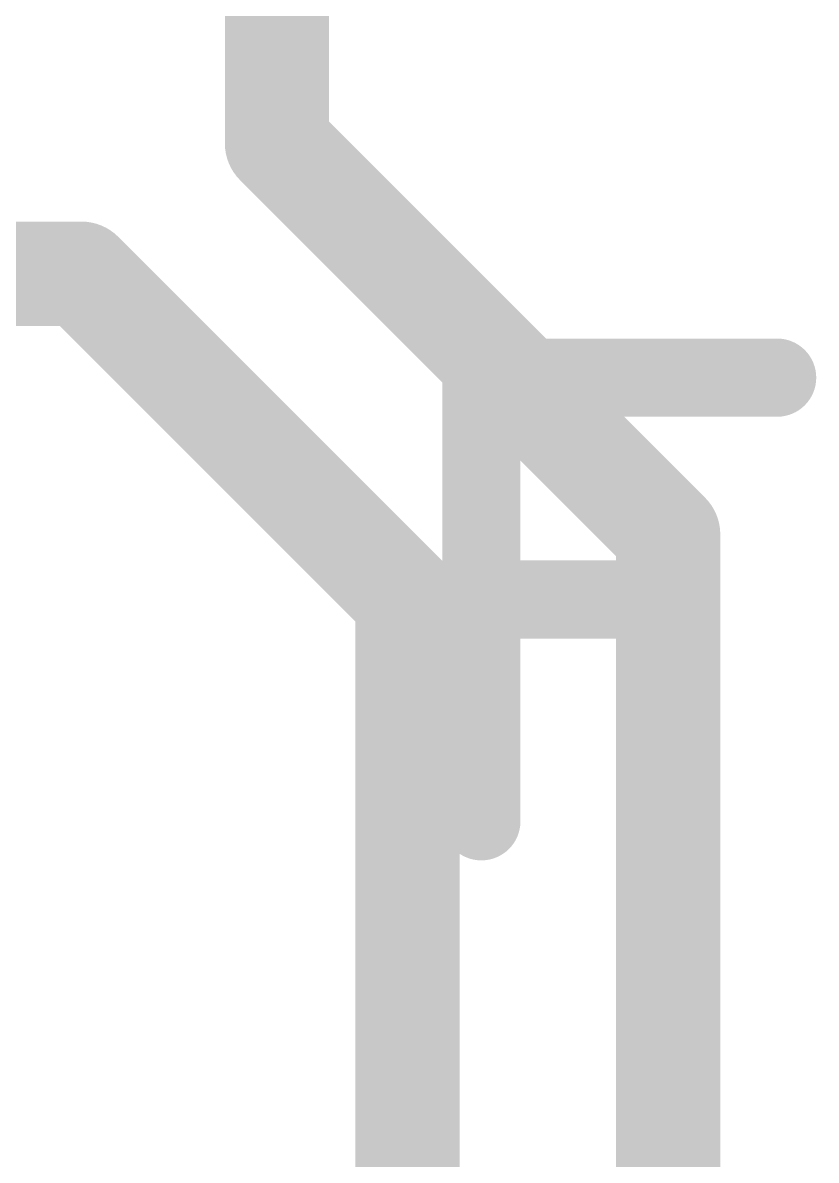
# Model space of a CAD drawing. Extents: x -2.8 to 25.5, y -2.5 to 56.
# Drawn here: x 18.301 to 19.846, y 17.958 to 20.174 of the extents above; entities that cross this region are included whole.
import ezdxf

# ---------------------------------------------------------------- set-up
doc = ezdxf.new("R2010")
doc.units = 0
doc.layers.add('1', color=12, linetype='CONTINUOUS')
doc.layers.add('21', color=41, linetype='CONTINUOUS')

msp = doc.modelspace()

# ---------------------------------------------------------------- linework, layer by layer
at = {"layer": '1', "const_width": 0.2032}
for points in [[(18.796, 19.939), (18.796, 23.241)], [(19.558, 19.177), (18.796, 19.939)], [(18.415, 19.685), (17.526, 19.685)], [(19.05, 19.05), (18.415, 19.685)], [(19.558, 13.97), (19.558, 19.177)], [(19.05, 15.24), (19.05, 19.05)]]:
    msp.add_lwpolyline(points, dxfattribs=at)
at = {"layer": '1', "const_width": 0.1016}
for points in [[(18.8319, 19.9749, 1), (18.7601, 19.9031)], [(18.7452, 19.939, 1), (18.8468, 19.939)], [(18.4509, 19.7209, 1), (18.3791, 19.6491)], [(18.415, 19.6342, 1), (18.415, 19.7358)], [(19.6088, 19.177, 1), (19.5072, 19.177)], [(19.5221, 19.1411, 1), (19.5939, 19.2129)], [(19.1008, 19.05, 1), (18.9992, 19.05)], [(19.0141, 19.0141, 1), (19.0859, 19.0859)]]:
    msp.add_lwpolyline(points, format="xyb", dxfattribs=at)
at = {"layer": '21', "const_width": 0.1524}
for points in [[(19.1941, 18.6182), (19.1941, 19.4825)], [(19.1941, 19.4825), (19.7703, 19.4825)], [(19.1941, 19.0504), (19.4822, 19.0504)]]:
    msp.add_lwpolyline(points, dxfattribs=at)
at = {"layer": '21', "const_width": 0.0762}
for points in [[(19.2322, 19.4825, 1), (19.156, 19.4825)], [(19.1941, 19.5206, 1), (19.1941, 19.4444)], [(19.7703, 19.4444, 1), (19.7703, 19.5206)], [(19.1941, 19.0885, 1), (19.1941, 19.0123)], [(19.4822, 19.0123, 1), (19.4822, 19.0885)], [(19.156, 18.6182, 1), (19.2322, 18.6182)]]:
    msp.add_lwpolyline(points, format="xyb", dxfattribs=at)

doc.saveas('drawing.dxf')
